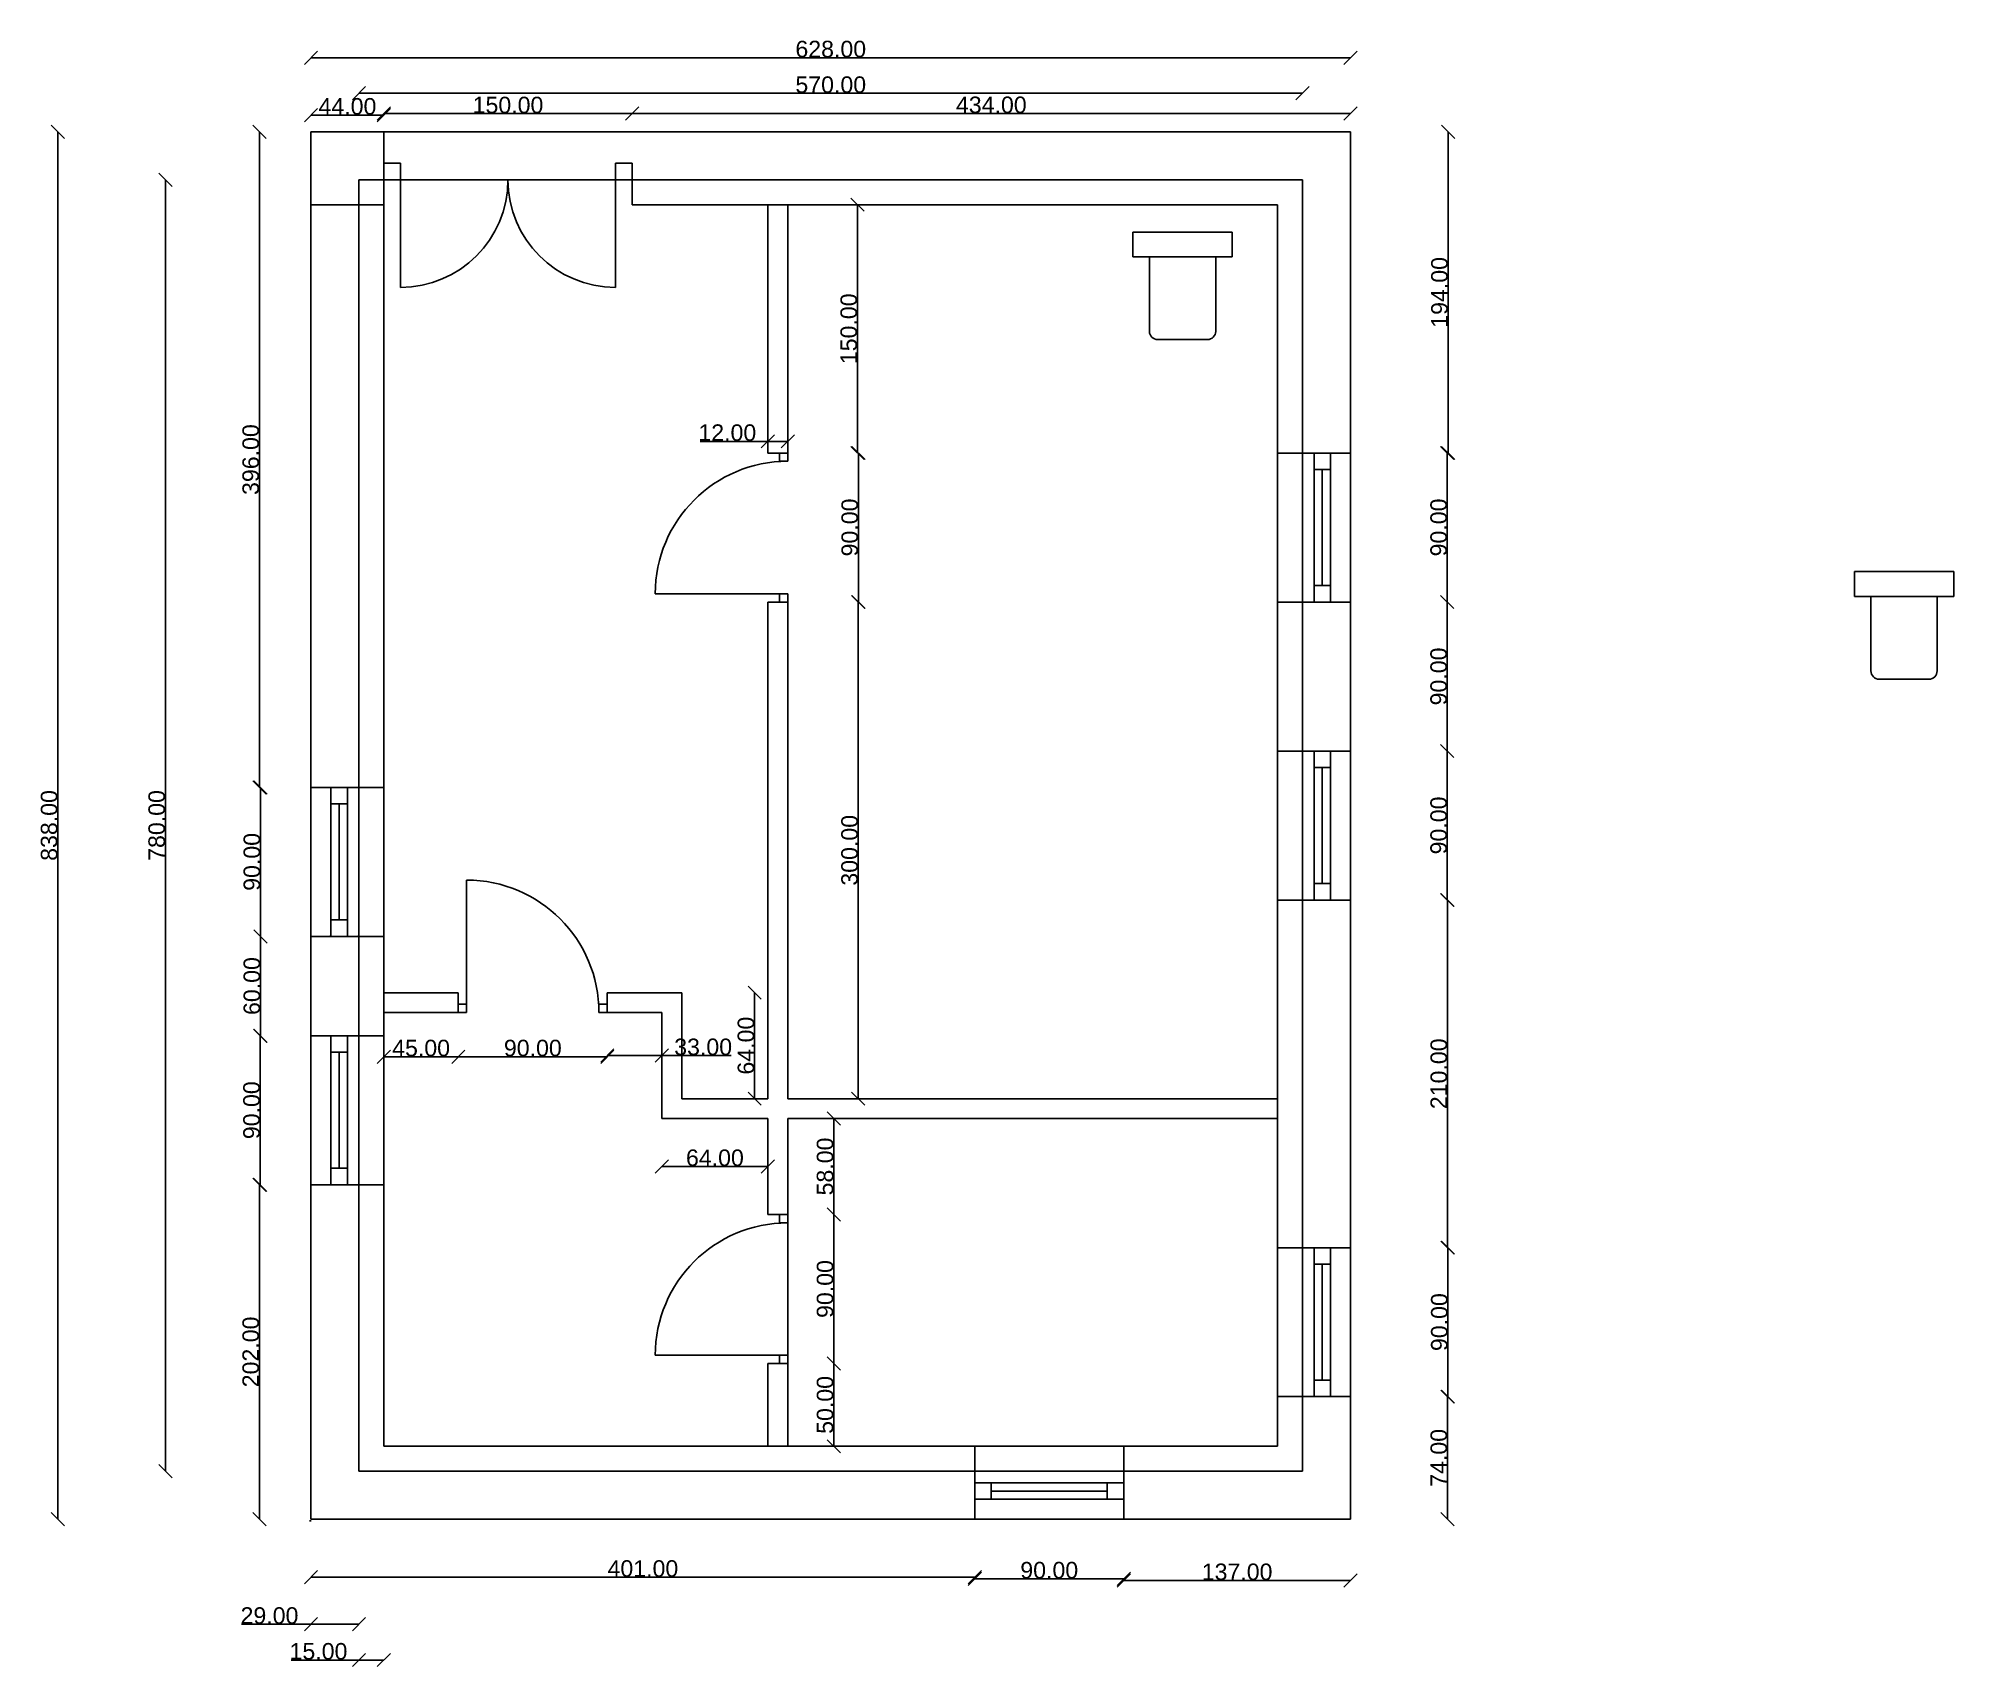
# Model space of a CAD drawing. Header units: centimetres. Extents: x -164 to 993, y -88 to 895.
import ezdxf

# ---------------------------------------------------------------- set-up
doc = ezdxf.new("R2010")
doc.units = ezdxf.units.CM
doc.header["$MEASUREMENT"] = 0
for name, color, linetype in [('osie', 10, 'Continuous'), ('stolarka', 190, 'Continuous'), ('ściany działowe', 160, 'Continuous'), ('ściany nośne', 100, 'Continuous')]:
    doc.layers.add(name, color=color, linetype=linetype)
doc.styles.get("Standard").update_dxf_attribs({"font": 'arial.ttf'})
doc.dimstyles.new('wymairy', dxfattribs={"dimtxt": 10, "dimasz": 8, "dimexe": 0.18, "dimexo": 0.0625, "dimgap": 0.09, "dimtad": 1, "dimzin": 0, "dimdsep": 46, "dimtxsty": 'Standard', "dimblk": 'OBLIQUE', "dimcen": 0, "dimse1": 1, "dimse2": 1, "dimclrd": 2, "dimclrt": 50, "dimadec": 0, "dimazin": 0, "dimtfac": 1, "dimtofl": 0, "dimtmove": 0, "dimatfit": 3, "dimfxl": 1, "dimtfillclr": 2, "dimtolj": 1, "dimtzin": 0, "dimarcsym": 0})

# ---------------------------------------------------------------- blocks, each defined once
blk = doc.blocks.new('wc')
at = {"layer": 'osie'}
for p, q in [((-30, 50), (-30, 65)), ((-30, 65), (30, 65)), ((30, 65), (30, 50)), ((-20, 50), (-30, 50)), ((-30, 50), (30, 50)), ((-20, 50), (20, 50)), ((-20, 5), (-20, 50)), ((20, 5), (20, 50)), ((15, 0), (-15, 0))]:
    blk.add_line(p, q, dxfattribs=at)
for centre, start, end in [((-15, 5), 180, 270), ((15, 5), 270, 0)]:
    blk.add_arc(centre, 5, start, end, dxfattribs=at)
blk = doc.blocks.new('_Oblique')
at = {"color": 0, "linetype": 'ByBlock', "lineweight": -2}
blk.add_line((-0.5, -0.5), (0.5, 0.5), dxfattribs=at)
blk = doc.blocks.new('*D6')
at = {"color": 2, "lineweight": -2, "transparency": 16777216}
blk.add_line((1, 883.7), (629, 883.7), dxfattribs=at)
at = {"layer": 'Defpoints', "color": 0, "transparency": 16777216}
for p in [(629, 883.7), (1, 839), (629, 839)]:
    blk.add_point(p, dxfattribs=at)
at = {"color": 2, "lineweight": -2, "transparency": 16777216, "xscale": 8, "yscale": 8, "zscale": 8, "rotation": 180}
blk.add_blockref('_Oblique', (1, 883.7), dxfattribs=at)
at = {"color": 2, "lineweight": -2, "transparency": 16777216, "xscale": 8, "yscale": 8, "zscale": 8}
blk.add_blockref('_Oblique', (629, 883.7), dxfattribs=at)
at = {"color": 50, "transparency": 16777216, "insert": (315, 888.9), "char_height": 10, "attachment_point": 5}
blk.add_mtext('\\A1;628.00', dxfattribs=at)
blk = doc.blocks.new('*D7')
at = {"color": 2, "lineweight": -2, "transparency": 16777216}
blk.add_line((600, 862.3), (30, 862.3), dxfattribs=at)
at = {"layer": 'Defpoints', "color": 0, "transparency": 16777216}
for p in [(30, 862.3), (30, 810), (600, 810)]:
    blk.add_point(p, dxfattribs=at)
at = {"color": 2, "lineweight": -2, "transparency": 16777216, "xscale": 8, "yscale": 8, "zscale": 8, "rotation": 180}
blk.add_blockref('_Oblique', (30, 862.3), dxfattribs=at)
at = {"color": 2, "lineweight": -2, "transparency": 16777216, "xscale": 8, "yscale": 8, "zscale": 8}
blk.add_blockref('_Oblique', (600, 862.3), dxfattribs=at)
at = {"color": 50, "transparency": 16777216, "insert": (315, 867.4), "char_height": 10, "attachment_point": 5}
blk.add_mtext('\\A1;570.00', dxfattribs=at)
blk = doc.blocks.new('*D8')
at = {"color": 2, "lineweight": -2, "transparency": 16777216}
blk.add_line((195, 850), (629, 850), dxfattribs=at)
at = {"layer": 'Defpoints', "color": 0, "transparency": 16777216}
for p in [(629, 850), (195, 810), (629, 810)]:
    blk.add_point(p, dxfattribs=at)
at = {"color": 2, "lineweight": -2, "transparency": 16777216, "xscale": 8, "yscale": 8, "zscale": 8, "rotation": 180}
blk.add_blockref('_Oblique', (195, 850), dxfattribs=at)
at = {"color": 2, "lineweight": -2, "transparency": 16777216, "xscale": 8, "yscale": 8, "zscale": 8}
blk.add_blockref('_Oblique', (629, 850), dxfattribs=at)
at = {"color": 50, "transparency": 16777216, "insert": (412, 855.2), "char_height": 10, "attachment_point": 5}
blk.add_mtext('\\A1;434.00', dxfattribs=at)
blk = doc.blocks.new('*D9')
at = {"color": 2, "lineweight": -2, "transparency": 16777216}
blk.add_line((195, 850), (45, 850), dxfattribs=at)
at = {"layer": 'Defpoints', "color": 0, "transparency": 16777216}
for p in [(45, 850), (45, 795), (195, 795)]:
    blk.add_point(p, dxfattribs=at)
at = {"color": 2, "lineweight": -2, "transparency": 16777216, "xscale": 8, "yscale": 8, "zscale": 8, "rotation": 180}
blk.add_blockref('_Oblique', (45, 850), dxfattribs=at)
at = {"color": 2, "lineweight": -2, "transparency": 16777216, "xscale": 8, "yscale": 8, "zscale": 8}
blk.add_blockref('_Oblique', (195, 850), dxfattribs=at)
at = {"color": 50, "transparency": 16777216, "insert": (120, 855.1), "char_height": 10, "attachment_point": 5}
blk.add_mtext('\\A1;150.00', dxfattribs=at)
blk = doc.blocks.new('*D10')
at = {"color": 2, "lineweight": -2, "transparency": 16777216}
blk.add_line((45, 849.1), (1, 849.1), dxfattribs=at)
at = {"layer": 'Defpoints', "color": 0, "transparency": 16777216}
for p in [(1, 849.1), (1, 829.5), (45, 829.5)]:
    blk.add_point(p, dxfattribs=at)
at = {"color": 2, "lineweight": -2, "transparency": 16777216, "xscale": 8, "yscale": 8, "zscale": 8, "rotation": 180}
blk.add_blockref('_Oblique', (1, 849.1), dxfattribs=at)
at = {"color": 2, "lineweight": -2, "transparency": 16777216, "xscale": 8, "yscale": 8, "zscale": 8}
blk.add_blockref('_Oblique', (45, 849.1), dxfattribs=at)
at = {"color": 50, "transparency": 16777216, "insert": (23, 854.3), "char_height": 10, "attachment_point": 5}
blk.add_mtext('\\A1;44.00', dxfattribs=at)
blk = doc.blocks.new('*D11')
at = {"color": 2, "lineweight": -2, "transparency": 16777216}
for p, q in [((277, 652), (236, 652)), ((289, 652), (277, 652))]:
    blk.add_line(p, q, dxfattribs=at)
at = {"layer": 'Defpoints', "color": 0, "transparency": 16777216}
for p in [(277, 656.5), (277, 652), (289, 656.5)]:
    blk.add_point(p, dxfattribs=at)
at = {"color": 2, "lineweight": -2, "transparency": 16777216, "xscale": 8, "yscale": 8, "zscale": 8, "rotation": 180}
blk.add_blockref('_Oblique', (277, 652), dxfattribs=at)
at = {"color": 2, "lineweight": -2, "transparency": 16777216, "xscale": 8, "yscale": 8, "zscale": 8}
blk.add_blockref('_Oblique', (289, 652), dxfattribs=at)
at = {"color": 50, "transparency": 16777216, "insert": (252.5, 657.2), "char_height": 10, "attachment_point": 5}
blk.add_mtext('\\A1;12.00', dxfattribs=at)
blk = doc.blocks.new('*D12')
at = {"color": 2, "lineweight": -2, "transparency": 16777216}
blk.add_line((-152, 839), (-152, 1), dxfattribs=at)
at = {"layer": 'Defpoints', "color": 0, "transparency": 16777216}
for p in [(77.8, 839), (-152, 1), (77.8, 1)]:
    blk.add_point(p, dxfattribs=at)
at = {"color": 2, "lineweight": -2, "transparency": 16777216, "xscale": 8, "yscale": 8, "zscale": 8}
for p, rotation in [((-152, 839), 90), ((-152, 1), 270)]:
    blk.add_blockref('_Oblique', p, dxfattribs=dict(at, rotation=rotation))
at = {"color": 50, "transparency": 16777216, "insert": (-157.2, 420), "char_height": 10, "attachment_point": 5, "rotation": 90}
blk.add_mtext('\\A1;838.00', dxfattribs=at)
blk = doc.blocks.new('*D13')
at = {"color": 2, "lineweight": -2, "transparency": 16777216}
blk.add_line((-87, 30), (-87, 810), dxfattribs=at)
at = {"layer": 'Defpoints', "color": 0, "transparency": 16777216}
for p in [(-87, 810), (30, 810), (30, 30)]:
    blk.add_point(p, dxfattribs=at)
at = {"color": 2, "lineweight": -2, "transparency": 16777216, "xscale": 8, "yscale": 8, "zscale": 8}
for p, rotation in [((-87, 810), 90), ((-87, 30), 270)]:
    blk.add_blockref('_Oblique', p, dxfattribs=dict(at, rotation=rotation))
at = {"color": 50, "transparency": 16777216, "insert": (-92.2, 420), "char_height": 10, "attachment_point": 5, "rotation": 90}
blk.add_mtext('\\A1;780.00', dxfattribs=at)
blk = doc.blocks.new('*D14')
at = {"color": 2, "lineweight": -2, "transparency": 16777216}
blk.add_line((331.6, 255), (331.6, 555), dxfattribs=at)
at = {"layer": 'Defpoints', "color": 0, "transparency": 16777216}
for p in [(289, 555), (331.6, 555), (289, 255)]:
    blk.add_point(p, dxfattribs=at)
at = {"color": 2, "lineweight": -2, "transparency": 16777216, "xscale": 8, "yscale": 8, "zscale": 8}
for p, rotation in [((331.6, 555), 90), ((331.6, 255), 270)]:
    blk.add_blockref('_Oblique', p, dxfattribs=dict(at, rotation=rotation))
at = {"color": 50, "transparency": 16777216, "insert": (326.4, 405), "char_height": 10, "attachment_point": 5, "rotation": 90}
blk.add_mtext('\\A1;300.00', dxfattribs=at)
blk = doc.blocks.new('*D15')
at = {"color": 2, "lineweight": -2, "transparency": 16777216}
blk.add_line((331.1, 795), (331.1, 645), dxfattribs=at)
at = {"layer": 'Defpoints', "color": 0, "transparency": 16777216}
for p in [(289, 795), (289, 645), (331.1, 645)]:
    blk.add_point(p, dxfattribs=at)
at = {"color": 2, "lineweight": -2, "transparency": 16777216, "xscale": 8, "yscale": 8, "zscale": 8}
for p, rotation in [((331.1, 795), 90), ((331.1, 645), 270)]:
    blk.add_blockref('_Oblique', p, dxfattribs=dict(at, rotation=rotation))
at = {"color": 50, "transparency": 16777216, "insert": (325.9, 720), "char_height": 10, "attachment_point": 5, "rotation": 90}
blk.add_mtext('\\A1;150.00', dxfattribs=at)
blk = doc.blocks.new('*D16')
at = {"color": 2, "lineweight": -2, "transparency": 16777216}
blk.add_line((331.7, 645), (331.7, 555), dxfattribs=at)
at = {"layer": 'Defpoints', "color": 0, "transparency": 16777216}
for p in [(289, 645), (289, 555), (331.7, 555)]:
    blk.add_point(p, dxfattribs=at)
at = {"color": 2, "lineweight": -2, "transparency": 16777216, "xscale": 8, "yscale": 8, "zscale": 8}
for p, rotation in [((331.7, 645), 90), ((331.7, 555), 270)]:
    blk.add_blockref('_Oblique', p, dxfattribs=dict(at, rotation=rotation))
at = {"color": 50, "transparency": 16777216, "insert": (326.5, 600), "char_height": 10, "attachment_point": 5, "rotation": 90}
blk.add_mtext('\\A1;90.00', dxfattribs=at)
blk = doc.blocks.new('*D17')
at = {"color": 2, "lineweight": -2, "transparency": 16777216}
blk.add_line((45, 280.3), (90, 280.3), dxfattribs=at)
at = {"layer": 'Defpoints', "color": 0, "transparency": 16777216}
for p in [(45, 307), (90, 307), (90, 280.3)]:
    blk.add_point(p, dxfattribs=at)
at = {"color": 2, "lineweight": -2, "transparency": 16777216, "xscale": 8, "yscale": 8, "zscale": 8, "rotation": 180}
blk.add_blockref('_Oblique', (45, 280.3), dxfattribs=at)
at = {"color": 2, "lineweight": -2, "transparency": 16777216, "xscale": 8, "yscale": 8, "zscale": 8}
blk.add_blockref('_Oblique', (90, 280.3), dxfattribs=at)
at = {"color": 50, "transparency": 16777216, "insert": (67.5, 285.5), "char_height": 10, "attachment_point": 5}
blk.add_mtext('\\A1;45.00', dxfattribs=at)
blk = doc.blocks.new('*D18')
at = {"color": 2, "lineweight": -2, "transparency": 16777216}
blk.add_line((90, 280.3), (180, 280.3), dxfattribs=at)
at = {"layer": 'Defpoints', "color": 0, "transparency": 16777216}
for p in [(90, 307), (180, 307), (180, 280.3)]:
    blk.add_point(p, dxfattribs=at)
at = {"color": 2, "lineweight": -2, "transparency": 16777216, "xscale": 8, "yscale": 8, "zscale": 8, "rotation": 180}
blk.add_blockref('_Oblique', (90, 280.3), dxfattribs=at)
at = {"color": 2, "lineweight": -2, "transparency": 16777216, "xscale": 8, "yscale": 8, "zscale": 8}
blk.add_blockref('_Oblique', (180, 280.3), dxfattribs=at)
at = {"color": 50, "transparency": 16777216, "insert": (135, 285.5), "char_height": 10, "attachment_point": 5}
blk.add_mtext('\\A1;90.00', dxfattribs=at)
blk = doc.blocks.new('*D19')
at = {"color": 2, "lineweight": -2, "transparency": 16777216}
for p, q in [((180, 281), (213, 281)), ((213, 281), (254.9, 281))]:
    blk.add_line(p, q, dxfattribs=at)
at = {"layer": 'Defpoints', "color": 0, "transparency": 16777216}
for p in [(180, 307), (213, 307), (213, 281)]:
    blk.add_point(p, dxfattribs=at)
at = {"color": 2, "lineweight": -2, "transparency": 16777216, "xscale": 8, "yscale": 8, "zscale": 8, "rotation": 180}
blk.add_blockref('_Oblique', (180, 281), dxfattribs=at)
at = {"color": 2, "lineweight": -2, "transparency": 16777216, "xscale": 8, "yscale": 8, "zscale": 8}
blk.add_blockref('_Oblique', (213, 281), dxfattribs=at)
at = {"color": 50, "transparency": 16777216, "insert": (237.9, 286.2), "char_height": 10, "attachment_point": 5}
blk.add_mtext('\\A1;33.00', dxfattribs=at)
blk = doc.blocks.new('*D20')
at = {"color": 2, "lineweight": -2, "transparency": 16777216}
blk.add_line((213, 214), (277, 214), dxfattribs=at)
at = {"layer": 'Defpoints', "color": 0, "transparency": 16777216}
for p in [(213, 243), (277, 243), (277, 214)]:
    blk.add_point(p, dxfattribs=at)
at = {"color": 2, "lineweight": -2, "transparency": 16777216, "xscale": 8, "yscale": 8, "zscale": 8, "rotation": 180}
blk.add_blockref('_Oblique', (213, 214), dxfattribs=at)
at = {"color": 2, "lineweight": -2, "transparency": 16777216, "xscale": 8, "yscale": 8, "zscale": 8}
blk.add_blockref('_Oblique', (277, 214), dxfattribs=at)
at = {"color": 50, "transparency": 16777216, "insert": (245, 219.2), "char_height": 10, "attachment_point": 5}
blk.add_mtext('\\A1;64.00', dxfattribs=at)
blk = doc.blocks.new('*D21')
at = {"color": 2, "lineweight": -2, "transparency": 16777216}
blk.add_line((269, 319), (269, 255), dxfattribs=at)
at = {"layer": 'Defpoints', "color": 0, "transparency": 16777216}
for p in [(225, 319), (225, 255), (269, 255)]:
    blk.add_point(p, dxfattribs=at)
at = {"color": 2, "lineweight": -2, "transparency": 16777216, "xscale": 8, "yscale": 8, "zscale": 8}
for p, rotation in [((269, 319), 90), ((269, 255), 270)]:
    blk.add_blockref('_Oblique', p, dxfattribs=dict(at, rotation=rotation))
at = {"color": 50, "transparency": 16777216, "insert": (263.8, 287), "char_height": 10, "attachment_point": 5, "rotation": 90}
blk.add_mtext('\\A1;64.00', dxfattribs=at)
blk = doc.blocks.new('*D22')
at = {"color": 2, "lineweight": -2, "transparency": 16777216}
blk.add_line((316.8, 45), (316.8, 95), dxfattribs=at)
at = {"layer": 'Defpoints', "color": 0, "transparency": 16777216}
for p in [(289, 95), (316.8, 95), (289, 45)]:
    blk.add_point(p, dxfattribs=at)
at = {"color": 2, "lineweight": -2, "transparency": 16777216, "xscale": 8, "yscale": 8, "zscale": 8}
for p, rotation in [((316.8, 95), 90), ((316.8, 45), 270)]:
    blk.add_blockref('_Oblique', p, dxfattribs=dict(at, rotation=rotation))
at = {"color": 50, "transparency": 16777216, "insert": (311.6, 70), "char_height": 10, "attachment_point": 5, "rotation": 90}
blk.add_mtext('\\A1;50.00', dxfattribs=at)
blk = doc.blocks.new('*D23')
at = {"color": 2, "lineweight": -2, "transparency": 16777216}
blk.add_line((316.8, 95), (316.8, 185), dxfattribs=at)
at = {"layer": 'Defpoints', "color": 0, "transparency": 16777216}
for p in [(289, 185), (316.8, 185), (289, 95)]:
    blk.add_point(p, dxfattribs=at)
at = {"color": 2, "lineweight": -2, "transparency": 16777216, "xscale": 8, "yscale": 8, "zscale": 8}
for p, rotation in [((316.8, 185), 90), ((316.8, 95), 270)]:
    blk.add_blockref('_Oblique', p, dxfattribs=dict(at, rotation=rotation))
at = {"color": 50, "transparency": 16777216, "insert": (311.6, 140), "char_height": 10, "attachment_point": 5, "rotation": 90}
blk.add_mtext('\\A1;90.00', dxfattribs=at)
blk = doc.blocks.new('*D24')
at = {"color": 2, "lineweight": -2, "transparency": 16777216}
blk.add_line((316.8, 243), (316.8, 185), dxfattribs=at)
at = {"layer": 'Defpoints', "color": 0, "transparency": 16777216}
for p in [(289, 243), (289, 185), (316.8, 185)]:
    blk.add_point(p, dxfattribs=at)
at = {"color": 2, "lineweight": -2, "transparency": 16777216, "xscale": 8, "yscale": 8, "zscale": 8}
for p, rotation in [((316.8, 243), 90), ((316.8, 185), 270)]:
    blk.add_blockref('_Oblique', p, dxfattribs=dict(at, rotation=rotation))
at = {"color": 50, "transparency": 16777216, "insert": (311.6, 214), "char_height": 10, "attachment_point": 5, "rotation": 90}
blk.add_mtext('\\A1;58.00', dxfattribs=at)
blk = doc.blocks.new('*D25')
at = {"color": 2, "lineweight": -2, "transparency": 16777216}
for p, q in [((1, -62.5), (-41.1, -62.5)), ((30, -62.5), (1, -62.5))]:
    blk.add_line(p, q, dxfattribs=at)
at = {"layer": 'Defpoints', "color": 0, "transparency": 16777216}
for p in [(1, 30), (30, 30), (1, -62.5)]:
    blk.add_point(p, dxfattribs=at)
at = {"color": 2, "lineweight": -2, "transparency": 16777216, "xscale": 8, "yscale": 8, "zscale": 8, "rotation": 180}
blk.add_blockref('_Oblique', (1, -62.5), dxfattribs=at)
at = {"color": 2, "lineweight": -2, "transparency": 16777216, "xscale": 8, "yscale": 8, "zscale": 8}
blk.add_blockref('_Oblique', (30, -62.5), dxfattribs=at)
at = {"color": 50, "transparency": 16777216, "insert": (-24.1, -57.3), "char_height": 10, "attachment_point": 5}
blk.add_mtext('\\A1;29.00', dxfattribs=at)
blk = doc.blocks.new('*D26')
at = {"color": 2, "lineweight": -2, "transparency": 16777216}
for p, q in [((30, -84.1), (-11, -84.1)), ((45, -84.1), (30, -84.1))]:
    blk.add_line(p, q, dxfattribs=at)
at = {"layer": 'Defpoints', "color": 0, "transparency": 16777216}
for p in [(30, 45), (45, 45), (30, -84.1)]:
    blk.add_point(p, dxfattribs=at)
at = {"color": 2, "lineweight": -2, "transparency": 16777216, "xscale": 8, "yscale": 8, "zscale": 8, "rotation": 180}
blk.add_blockref('_Oblique', (30, -84.1), dxfattribs=at)
at = {"color": 2, "lineweight": -2, "transparency": 16777216, "xscale": 8, "yscale": 8, "zscale": 8}
blk.add_blockref('_Oblique', (45, -84.1), dxfattribs=at)
at = {"color": 50, "transparency": 16777216, "insert": (5.5, -78.9), "char_height": 10, "attachment_point": 5}
blk.add_mtext('\\A1;15.00', dxfattribs=at)
blk = doc.blocks.new('*D27')
at = {"color": 2, "lineweight": -2, "transparency": 16777216}
blk.add_line((1, -34.1), (402, -34.1), dxfattribs=at)
at = {"layer": 'Defpoints', "color": 0, "transparency": 16777216}
for p in [(1, 1), (402, 1), (402, -34.1)]:
    blk.add_point(p, dxfattribs=at)
at = {"color": 2, "lineweight": -2, "transparency": 16777216, "xscale": 8, "yscale": 8, "zscale": 8, "rotation": 180}
blk.add_blockref('_Oblique', (1, -34.1), dxfattribs=at)
at = {"color": 2, "lineweight": -2, "transparency": 16777216, "xscale": 8, "yscale": 8, "zscale": 8}
blk.add_blockref('_Oblique', (402, -34.1), dxfattribs=at)
at = {"color": 50, "transparency": 16777216, "insert": (201.5, -28.9), "char_height": 10, "attachment_point": 5}
blk.add_mtext('\\A1;401.00', dxfattribs=at)
blk = doc.blocks.new('*D29')
at = {"color": 2, "lineweight": -2, "transparency": 16777216}
blk.add_line((402, -35.1), (492, -35.1), dxfattribs=at)
at = {"layer": 'Defpoints', "color": 0, "transparency": 16777216}
for p in [(402, 1), (492, 1), (492, -35.1)]:
    blk.add_point(p, dxfattribs=at)
at = {"color": 2, "lineweight": -2, "transparency": 16777216, "xscale": 8, "yscale": 8, "zscale": 8, "rotation": 180}
blk.add_blockref('_Oblique', (402, -35.1), dxfattribs=at)
at = {"color": 2, "lineweight": -2, "transparency": 16777216, "xscale": 8, "yscale": 8, "zscale": 8}
blk.add_blockref('_Oblique', (492, -35.1), dxfattribs=at)
at = {"color": 50, "transparency": 16777216, "insert": (447, -29.9), "char_height": 10, "attachment_point": 5}
blk.add_mtext('\\A1;90.00', dxfattribs=at)
blk = doc.blocks.new('*D30')
at = {"color": 2, "lineweight": -2, "transparency": 16777216}
blk.add_line((492, -36.1), (629, -36.1), dxfattribs=at)
at = {"layer": 'Defpoints', "color": 0, "transparency": 16777216}
for p in [(492, 1), (629, 1), (629, -36.1)]:
    blk.add_point(p, dxfattribs=at)
at = {"color": 2, "lineweight": -2, "transparency": 16777216, "xscale": 8, "yscale": 8, "zscale": 8, "rotation": 180}
blk.add_blockref('_Oblique', (492, -36.1), dxfattribs=at)
at = {"color": 2, "lineweight": -2, "transparency": 16777216, "xscale": 8, "yscale": 8, "zscale": 8}
blk.add_blockref('_Oblique', (629, -36.1), dxfattribs=at)
at = {"color": 50, "transparency": 16777216, "insert": (560.5, -30.9), "char_height": 10, "attachment_point": 5}
blk.add_mtext('\\A1;137.00', dxfattribs=at)
blk = doc.blocks.new('*D31')
at = {"color": 2, "lineweight": -2, "transparency": 16777216}
blk.add_line((687.6, 1), (687.6, 75), dxfattribs=at)
at = {"layer": 'Defpoints', "color": 0, "transparency": 16777216}
for p in [(629, 75), (687.6, 75), (629, 1)]:
    blk.add_point(p, dxfattribs=at)
at = {"color": 2, "lineweight": -2, "transparency": 16777216, "xscale": 8, "yscale": 8, "zscale": 8}
for p, rotation in [((687.6, 75), 90), ((687.6, 1), 270)]:
    blk.add_blockref('_Oblique', p, dxfattribs=dict(at, rotation=rotation))
at = {"color": 50, "transparency": 16777216, "insert": (682.4, 38), "char_height": 10, "attachment_point": 5, "rotation": 90}
blk.add_mtext('\\A1;74.00', dxfattribs=at)
blk = doc.blocks.new('*D32')
at = {"color": 2, "lineweight": -2, "transparency": 16777216}
blk.add_line((687.9, 75), (687.9, 165), dxfattribs=at)
at = {"layer": 'Defpoints', "color": 0, "transparency": 16777216}
for p in [(629, 165), (687.9, 165), (629, 75)]:
    blk.add_point(p, dxfattribs=at)
at = {"color": 2, "lineweight": -2, "transparency": 16777216, "xscale": 8, "yscale": 8, "zscale": 8}
for p, rotation in [((687.9, 165), 90), ((687.9, 75), 270)]:
    blk.add_blockref('_Oblique', p, dxfattribs=dict(at, rotation=rotation))
at = {"color": 50, "transparency": 16777216, "insert": (682.7, 120), "char_height": 10, "attachment_point": 5, "rotation": 90}
blk.add_mtext('\\A1;90.00', dxfattribs=at)
blk = doc.blocks.new('*D33')
at = {"color": 2, "lineweight": -2, "transparency": 16777216}
blk.add_line((687.6, 165), (687.6, 375), dxfattribs=at)
at = {"layer": 'Defpoints', "color": 0, "transparency": 16777216}
for p in [(629, 375), (687.6, 375), (629, 165)]:
    blk.add_point(p, dxfattribs=at)
at = {"color": 2, "lineweight": -2, "transparency": 16777216, "xscale": 8, "yscale": 8, "zscale": 8}
for p, rotation in [((687.6, 375), 90), ((687.6, 165), 270)]:
    blk.add_blockref('_Oblique', p, dxfattribs=dict(at, rotation=rotation))
at = {"color": 50, "transparency": 16777216, "insert": (682.4, 270), "char_height": 10, "attachment_point": 5, "rotation": 90}
blk.add_mtext('\\A1;210.00', dxfattribs=at)
blk = doc.blocks.new('*D34')
at = {"color": 2, "lineweight": -2, "transparency": 16777216}
blk.add_line((687.4, 375), (687.4, 465), dxfattribs=at)
at = {"layer": 'Defpoints', "color": 0, "transparency": 16777216}
for p in [(629, 465), (687.4, 465), (629, 375)]:
    blk.add_point(p, dxfattribs=at)
at = {"color": 2, "lineweight": -2, "transparency": 16777216, "xscale": 8, "yscale": 8, "zscale": 8}
for p, rotation in [((687.4, 465), 90), ((687.4, 375), 270)]:
    blk.add_blockref('_Oblique', p, dxfattribs=dict(at, rotation=rotation))
at = {"color": 50, "transparency": 16777216, "insert": (682.3, 420), "char_height": 10, "attachment_point": 5, "rotation": 90}
blk.add_mtext('\\A1;90.00', dxfattribs=at)
blk = doc.blocks.new('*D35')
at = {"color": 2, "lineweight": -2, "transparency": 16777216}
blk.add_line((687.4, 465), (687.4, 555), dxfattribs=at)
at = {"layer": 'Defpoints', "color": 0, "transparency": 16777216}
for p in [(629, 555), (687.4, 555), (629, 465)]:
    blk.add_point(p, dxfattribs=at)
at = {"color": 2, "lineweight": -2, "transparency": 16777216, "xscale": 8, "yscale": 8, "zscale": 8}
for p, rotation in [((687.4, 555), 90), ((687.4, 465), 270)]:
    blk.add_blockref('_Oblique', p, dxfattribs=dict(at, rotation=rotation))
at = {"color": 50, "transparency": 16777216, "insert": (682.3, 510), "char_height": 10, "attachment_point": 5, "rotation": 90}
blk.add_mtext('\\A1;90.00', dxfattribs=at)
blk = doc.blocks.new('*D36')
at = {"color": 2, "lineweight": -2, "transparency": 16777216}
blk.add_line((687.4, 555), (687.4, 645), dxfattribs=at)
at = {"layer": 'Defpoints', "color": 0, "transparency": 16777216}
for p in [(629, 645), (687.4, 645), (629, 555)]:
    blk.add_point(p, dxfattribs=at)
at = {"color": 2, "lineweight": -2, "transparency": 16777216, "xscale": 8, "yscale": 8, "zscale": 8}
for p, rotation in [((687.4, 645), 90), ((687.4, 555), 270)]:
    blk.add_blockref('_Oblique', p, dxfattribs=dict(at, rotation=rotation))
at = {"color": 50, "transparency": 16777216, "insert": (682.3, 600), "char_height": 10, "attachment_point": 5, "rotation": 90}
blk.add_mtext('\\A1;90.00', dxfattribs=at)
blk = doc.blocks.new('*D37')
at = {"color": 2, "lineweight": -2, "transparency": 16777216}
blk.add_line((688, 645), (688, 839), dxfattribs=at)
at = {"layer": 'Defpoints', "color": 0, "transparency": 16777216}
for p in [(629, 839), (688, 839), (629, 645)]:
    blk.add_point(p, dxfattribs=at)
at = {"color": 2, "lineweight": -2, "transparency": 16777216, "xscale": 8, "yscale": 8, "zscale": 8}
for p, rotation in [((688, 839), 90), ((688, 645), 270)]:
    blk.add_blockref('_Oblique', p, dxfattribs=dict(at, rotation=rotation))
at = {"color": 50, "transparency": 16777216, "insert": (682.8, 742), "char_height": 10, "attachment_point": 5, "rotation": 90}
blk.add_mtext('\\A1;194.00', dxfattribs=at)
blk = doc.blocks.new('*D38')
at = {"color": 2, "lineweight": -2, "transparency": 16777216}
blk.add_line((-30.2, 1), (-30.2, 203), dxfattribs=at)
at = {"layer": 'Defpoints', "color": 0, "transparency": 16777216}
for p in [(-30.2, 203), (1, 203), (1, 1)]:
    blk.add_point(p, dxfattribs=at)
at = {"color": 2, "lineweight": -2, "transparency": 16777216, "xscale": 8, "yscale": 8, "zscale": 8}
for p, rotation in [((-30.2, 203), 90), ((-30.2, 1), 270)]:
    blk.add_blockref('_Oblique', p, dxfattribs=dict(at, rotation=rotation))
at = {"color": 50, "transparency": 16777216, "insert": (-35.4, 102), "char_height": 10, "attachment_point": 5, "rotation": 90}
blk.add_mtext('\\A1;202.00', dxfattribs=at)
blk = doc.blocks.new('*D39')
at = {"color": 2, "lineweight": -2, "transparency": 16777216}
blk.add_line((-29.7, 203), (-29.7, 293), dxfattribs=at)
at = {"layer": 'Defpoints', "color": 0, "transparency": 16777216}
for p in [(-29.7, 293), (1.1, 293), (1, 203)]:
    blk.add_point(p, dxfattribs=at)
at = {"color": 2, "lineweight": -2, "transparency": 16777216, "xscale": 8, "yscale": 8, "zscale": 8}
for p, rotation in [((-29.7, 293), 90), ((-29.7, 203), 270)]:
    blk.add_blockref('_Oblique', p, dxfattribs=dict(at, rotation=rotation))
at = {"color": 50, "transparency": 16777216, "insert": (-34.9, 248), "char_height": 10, "attachment_point": 5, "rotation": 90}
blk.add_mtext('\\A1;90.00', dxfattribs=at)
blk = doc.blocks.new('*D41')
at = {"color": 2, "lineweight": -2, "transparency": 16777216}
blk.add_line((-29.5, 293), (-29.5, 353), dxfattribs=at)
at = {"layer": 'Defpoints', "color": 0, "transparency": 16777216}
for p in [(-29.5, 353), (1, 353), (1, 293)]:
    blk.add_point(p, dxfattribs=at)
at = {"color": 2, "lineweight": -2, "transparency": 16777216, "xscale": 8, "yscale": 8, "zscale": 8}
for p, rotation in [((-29.5, 353), 90), ((-29.5, 293), 270)]:
    blk.add_blockref('_Oblique', p, dxfattribs=dict(at, rotation=rotation))
at = {"color": 50, "transparency": 16777216, "insert": (-34.7, 323), "char_height": 10, "attachment_point": 5, "rotation": 90}
blk.add_mtext('\\A1;60.00', dxfattribs=at)
blk = doc.blocks.new('*D42')
at = {"color": 2, "lineweight": -2, "transparency": 16777216}
blk.add_line((-29.5, 353), (-29.5, 443), dxfattribs=at)
at = {"layer": 'Defpoints', "color": 0, "transparency": 16777216}
for p in [(-29.5, 443), (1, 443), (1, 353)]:
    blk.add_point(p, dxfattribs=at)
at = {"color": 2, "lineweight": -2, "transparency": 16777216, "xscale": 8, "yscale": 8, "zscale": 8}
for p, rotation in [((-29.5, 443), 90), ((-29.5, 353), 270)]:
    blk.add_blockref('_Oblique', p, dxfattribs=dict(at, rotation=rotation))
at = {"color": 50, "transparency": 16777216, "insert": (-34.7, 398), "char_height": 10, "attachment_point": 5, "rotation": 90}
blk.add_mtext('\\A1;90.00', dxfattribs=at)
blk = doc.blocks.new('*D43')
at = {"color": 2, "lineweight": -2, "transparency": 16777216}
blk.add_line((-30.2, 443), (-30.2, 839), dxfattribs=at)
at = {"layer": 'Defpoints', "color": 0, "transparency": 16777216}
for p in [(-30.2, 839), (1, 839), (1, 443)]:
    blk.add_point(p, dxfattribs=at)
at = {"color": 2, "lineweight": -2, "transparency": 16777216, "xscale": 8, "yscale": 8, "zscale": 8}
for p, rotation in [((-30.2, 839), 90), ((-30.2, 443), 270)]:
    blk.add_blockref('_Oblique', p, dxfattribs=dict(at, rotation=rotation))
at = {"color": 50, "transparency": 16777216, "insert": (-35.4, 641), "char_height": 10, "attachment_point": 5, "rotation": 90}
blk.add_mtext('\\A1;396.00', dxfattribs=at)

msp = doc.modelspace()

# ---------------------------------------------------------------- linework, layer by layer
for p, q in [((44.975, 306.975), (89.975, 306.975)), ((89.975, 306.975), (44.975, 306.975)), ((0.975, 292.975), (0.975, 293.596)), ((0.975, 293.596), (0.975, 292.975)), ((212.975, 254.975), (212.975, 254.975)), ((0.975, 0.975), (0.975, 0.975))]:
    msp.add_line(p, q)
msp.add_arc((89.975, 306.975), 90, 188.549079, 188.949018)
at = {"layer": 'osie'}
for p, q in [((29.975, 29.975), (29.975, 809.975)), ((29.975, 809.975), (44.975, 809.975)), ((44.975, 809.975), (194.975, 809.975)), ((194.975, 809.975), (599.975, 809.975)), ((599.975, 809.975), (599.975, 29.975)), ((599.975, 29.975), (29.975, 29.975))]:
    msp.add_line(p, q, dxfattribs=at)
msp.add_open_spline([(0, 0), (0.333, 0), (0.667, 0), (1, 0)], degree=3, dxfattribs=at)
at = {"layer": 'stolarka'}
for p, q in [((44.975, 819.975), (44.975, 809.975)), ((44.975, 819.975), (54.975, 819.975)), ((54.975, 819.975), (54.975, 794.975)), ((184.975, 794.975), (184.975, 819.975)), ((184.975, 819.975), (194.975, 819.975)), ((194.975, 819.975), (194.975, 809.975)), ((44.975, 809.975), (54.975, 809.975)), ((54.975, 809.975), (54.975, 809.975)), ((194.975, 809.975), (184.975, 809.975)), ((54.975, 794.975), (54.975, 744.975)), ((184.975, 794.975), (184.975, 744.975)), ((288.975, 644.975), (283.975, 644.975)), ((283.975, 644.975), (283.975, 639.975)), ((283.975, 639.975), (288.975, 639.975)), ((288.975, 639.975), (288.975, 644.975)), ((584.975, 644.975), (628.975, 644.975)), ((606.975, 644.975), (606.975, 554.975)), ((616.975, 644.975), (616.975, 554.975)), ((606.975, 634.975), (616.975, 634.975)), ((611.975, 634.975), (611.975, 564.975)), ((288.975, 559.975), (208.975, 559.975)), ((283.975, 554.975), (283.975, 559.975)), ((283.975, 559.975), (288.975, 559.975)), ((288.975, 559.975), (288.975, 554.975)), ((616.975, 564.975), (606.975, 564.975)), ((288.975, 554.975), (283.975, 554.975)), ((628.975, 554.975), (584.975, 554.975)), ((584.975, 464.975), (628.975, 464.975)), ((606.975, 464.975), (606.975, 374.975)), ((616.975, 464.975), (616.975, 374.975)), ((606.975, 454.975), (616.975, 454.975)), ((611.975, 454.975), (611.975, 384.975)), ((44.975, 442.975), (0.975, 442.975)), ((12.975, 352.975), (12.975, 442.975)), ((22.975, 352.975), (22.975, 442.975)), ((22.975, 432.975), (12.975, 432.975)), ((17.975, 362.975), (17.975, 432.975)), ((94.975, 311.975), (94.975, 386.975)), ((616.975, 384.975), (606.975, 384.975)), ((628.975, 374.975), (584.975, 374.975)), ((12.975, 362.975), (22.975, 362.975)), ((0.975, 352.975), (44.975, 352.975)), ((94.975, 311.975), (89.975, 311.975)), ((89.975, 311.975), (89.975, 306.975)), ((89.975, 306.975), (94.975, 306.975)), ((94.975, 306.975), (94.975, 311.975)), ((174.975, 306.975), (174.975, 311.975)), ((174.975, 311.975), (179.975, 311.975)), ((179.975, 306.975), (174.975, 306.975)), ((179.975, 311.975), (179.975, 306.975)), ((44.975, 292.975), (0.975, 292.975)), ((12.975, 202.975), (12.975, 292.975)), ((22.975, 202.975), (22.975, 292.975)), ((22.975, 282.975), (12.975, 282.975)), ((17.975, 212.975), (17.975, 282.975)), ((12.975, 212.975), (22.975, 212.975)), ((0.975, 202.975), (44.975, 202.975)), ((288.975, 184.975), (283.975, 184.975)), ((283.975, 184.975), (283.975, 179.975)), ((283.975, 179.975), (288.975, 179.975)), ((288.975, 179.975), (288.975, 184.975)), ((288.975, 99.975), (288.975, 179.975)), ((584.975, 164.975), (628.975, 164.975)), ((606.975, 164.975), (606.975, 74.975)), ((616.975, 164.975), (616.975, 74.975)), ((606.975, 154.975), (616.975, 154.975)), ((611.975, 154.975), (611.975, 84.975)), ((283.975, 99.975), (208.975, 99.975)), ((288.975, 99.975), (283.975, 99.975)), ((283.975, 99.975), (283.975, 94.975)), ((283.975, 94.975), (288.975, 94.975)), ((288.975, 94.975), (288.975, 99.975)), ((616.975, 84.975), (606.975, 84.975)), ((628.975, 74.975), (584.975, 74.975)), ((401.975, 44.975), (401.975, 0.975)), ((491.975, 0.975), (491.975, 44.975)), ((491.975, 22.975), (401.975, 22.975)), ((491.975, 12.975), (401.975, 12.975)), ((411.975, 22.975), (411.975, 12.975)), ((481.975, 17.975), (411.975, 17.975)), ((481.975, 12.975), (481.975, 22.975))]:
    msp.add_line(p, q, dxfattribs=at)
at = {"layer": 'stolarka', "color": 85, "true_color": 0x58ba48}
msp.add_line((194.975, 794.975), (194.975, 809.975), dxfattribs=at)
at = {"layer": 'stolarka'}
for centre, radius, start, end in [((54.975, 809.975), 65, 270, 0), ((184.975, 809.975), 65, 180, 270), ((288.975, 559.975), 80, 90, 180), ((94.975, 306.975), 80, 0, 90), ((89.975, 306.975), 90, 148.821164, 149.262131), ((94.975, 306.975), 80, 144.340912, 144.900368), ((288.975, 99.975), 80, 90, 180)]:
    msp.add_arc(centre, radius, start, end, dxfattribs=at)
at = {"layer": 'ściany działowe'}
for p, q in [((276.975, 794.975), (276.975, 644.975)), ((288.975, 794.975), (288.975, 644.975)), ((283.975, 644.975), (276.975, 644.975)), ((276.975, 554.975), (276.975, 254.975)), ((276.975, 554.975), (283.975, 554.975)), ((288.975, 254.975), (288.975, 554.975)), ((44.975, 306.975), (44.975, 318.975)), ((44.975, 318.975), (89.975, 318.975)), ((89.975, 318.975), (89.975, 311.975)), ((212.975, 318.975), (179.975, 318.975)), ((179.975, 318.975), (179.975, 311.975)), ((224.975, 318.975), (212.975, 318.975)), ((224.975, 254.975), (224.975, 318.975)), ((89.975, 306.975), (44.975, 306.975)), ((212.975, 306.975), (179.975, 306.975)), ((212.975, 306.975), (212.975, 254.975)), ((212.975, 254.975), (212.975, 242.975)), ((224.975, 254.975), (276.975, 254.975)), ((288.975, 254.975), (584.975, 254.975)), ((276.975, 242.975), (212.975, 242.975)), ((276.975, 242.975), (276.975, 184.975)), ((288.975, 242.975), (288.975, 184.975)), ((288.975, 242.975), (584.975, 242.975)), ((283.975, 184.975), (276.975, 184.975)), ((276.975, 94.975), (276.975, 44.975)), ((283.975, 94.975), (276.975, 94.975)), ((288.975, 94.975), (288.975, 44.975))]:
    msp.add_line(p, q, dxfattribs=at)
at = {"layer": 'ściany nośne'}
for p, q in [((0.975, 0.975), (0.975, 838.975)), ((0.975, 838.975), (628.975, 838.975)), ((44.975, 819.975), (44.975, 838.975)), ((628.975, 838.975), (628.975, 0.975)), ((44.975, 809.975), (44.975, 819.975)), ((0.975, 794.975), (44.975, 794.975)), ((194.975, 794.975), (584.975, 794.975)), ((584.975, 794.975), (584.975, 44.975)), ((584.975, 44.975), (44.975, 44.975)), ((628.975, 0.975), (0.975, 0.975))]:
    msp.add_line(p, q, dxfattribs=at)
at = {"layer": 'ściany nośne', "color": 85, "true_color": 0x58ba48}
msp.add_line((44.975, 44.975), (44.975, 819.975), dxfattribs=at)

# ---------------------------------------------------------------- block references
at = {"layer": 'osie'}
for p in [(527.556, 713.466), (963.43, 508.345)]:
    msp.add_blockref('wc', p, dxfattribs=at)

# ---------------------------------------------------------------- dimensions: what is measured, and where the dimension line sits
for base, p1, p2, picture, middle in [((628.975, 883.703), (0.975, 838.975), (628.975, 838.975), '*D6', (314.975, 888.899)), ((29.975, 862.254), (599.975, 809.975), (29.975, 809.975), '*D7', (314.975, 867.449)), ((0.975, 849.115), (44.975, 829.475), (0.975, 829.475), '*D10', (22.975, 854.311)), ((44.975, 849.951), (194.975, 794.975), (44.975, 794.975), '*D9', (119.975, 855.147)), ((628.975, 849.951), (194.975, 809.975), (628.975, 809.975), '*D8', (411.975, 855.15)), ((276.975, 652), (288.975, 656.498), (276.975, 656.498), '*D11', (252.5, 657.195)), ((89.975, 280.26), (44.975, 306.975), (89.975, 306.975), '*D17', (67.475, 285.456)), ((179.975, 280.26), (89.975, 306.975), (179.975, 306.975), '*D18', (134.975, 285.456)), ((212.975, 280.975), (179.975, 306.975), (212.975, 306.975), '*D19', (237.917, 286.174)), ((276.975, 213.975), (212.975, 242.975), (276.975, 242.975), '*D20', (244.975, 219.171)), ((29.975, -84.124), (44.975, 44.975), (29.975, 44.975), '*D26', (5.5, -78.928)), ((0.975, -62.545), (29.975, 29.975), (0.975, 29.975), '*D25', (-24.056, -57.349)), ((401.975, -34.099), (0.975, 0.975), (401.975, 0.975), '*D27', (201.475, -28.904)), ((491.975, -35.08), (401.975, 0.975), (491.975, 0.975), '*D29', (446.975, -29.885)), ((628.975, -36.061), (491.975, 0.975), (628.975, 0.975), '*D30', (560.475, -30.862))]:
    dim = msp.add_linear_dim(base=base, p1=p1, p2=p2, dimstyle='wymairy')
    dim.commit()
    dim.dimension.update_dxf_attribs({"geometry": picture, "text_midpoint": middle})
for base, p1, p2, picture, middle in [((-152.012, 0.975), (77.841, 838.975), (77.841, 0.975), '*D12', (-157.211, 419.975)), ((-30.182, 838.975), (0.975, 442.975), (0.975, 838.975), '*D43', (-35.381, 640.975)), ((687.956, 838.975), (628.975, 644.975), (628.975, 838.975), '*D37', (682.76, 741.975)), ((-86.959, 809.975), (29.975, 29.975), (29.975, 809.975), '*D13', (-92.155, 419.975)), ((331.145, 644.975), (288.975, 794.975), (288.975, 644.975), '*D15', (325.949, 719.975)), ((331.732, 554.975), (288.975, 644.975), (288.975, 554.975), '*D16', (326.536, 599.975)), ((687.448, 644.975), (628.975, 554.975), (628.975, 644.975), '*D36', (682.252, 599.975)), ((331.558, 554.975), (288.975, 254.975), (288.975, 554.975), '*D14', (326.359, 404.975)), ((687.448, 554.975), (628.975, 464.975), (628.975, 554.975), '*D35', (682.252, 509.975)), ((687.448, 464.975), (628.975, 374.975), (628.975, 464.975), '*D34', (682.252, 419.975)), ((-29.481, 442.975), (0.975, 352.975), (0.975, 442.975), '*D42', (-34.677, 397.975)), ((687.631, 374.975), (628.975, 164.975), (628.975, 374.975), '*D33', (682.436, 269.975)), ((-29.481, 352.975), (0.975, 292.975), (0.975, 352.975), '*D41', (-34.677, 322.975)), ((269.006, 254.975), (224.975, 318.975), (224.975, 254.975), '*D21', (263.81, 286.975)), ((-29.666, 292.975), (0.975, 202.975), (1.07, 292.975), '*D39', (-34.862, 247.975)), ((316.845, 184.975), (288.975, 242.975), (288.975, 184.975), '*D24', (311.649, 213.975)), ((-30.182, 202.975), (0.975, 0.975), (0.975, 202.975), '*D38', (-35.378, 101.975)), ((316.845, 184.975), (288.975, 94.975), (288.975, 184.975), '*D23', (311.649, 139.975)), ((687.921, 164.975), (628.975, 74.975), (628.975, 164.975), '*D32', (682.725, 119.975)), ((316.845, 94.975), (288.975, 44.975), (288.975, 94.975), '*D22', (311.649, 69.975)), ((687.622, 74.975), (628.975, 0.975), (628.975, 74.975), '*D31', (682.426, 37.975))]:
    dim = msp.add_linear_dim(base=base, p1=p1, p2=p2, angle=90, dimstyle='wymairy')
    dim.commit()
    dim.dimension.update_dxf_attribs({"geometry": picture, "text_midpoint": middle})

doc.saveas('drawing.dxf')
